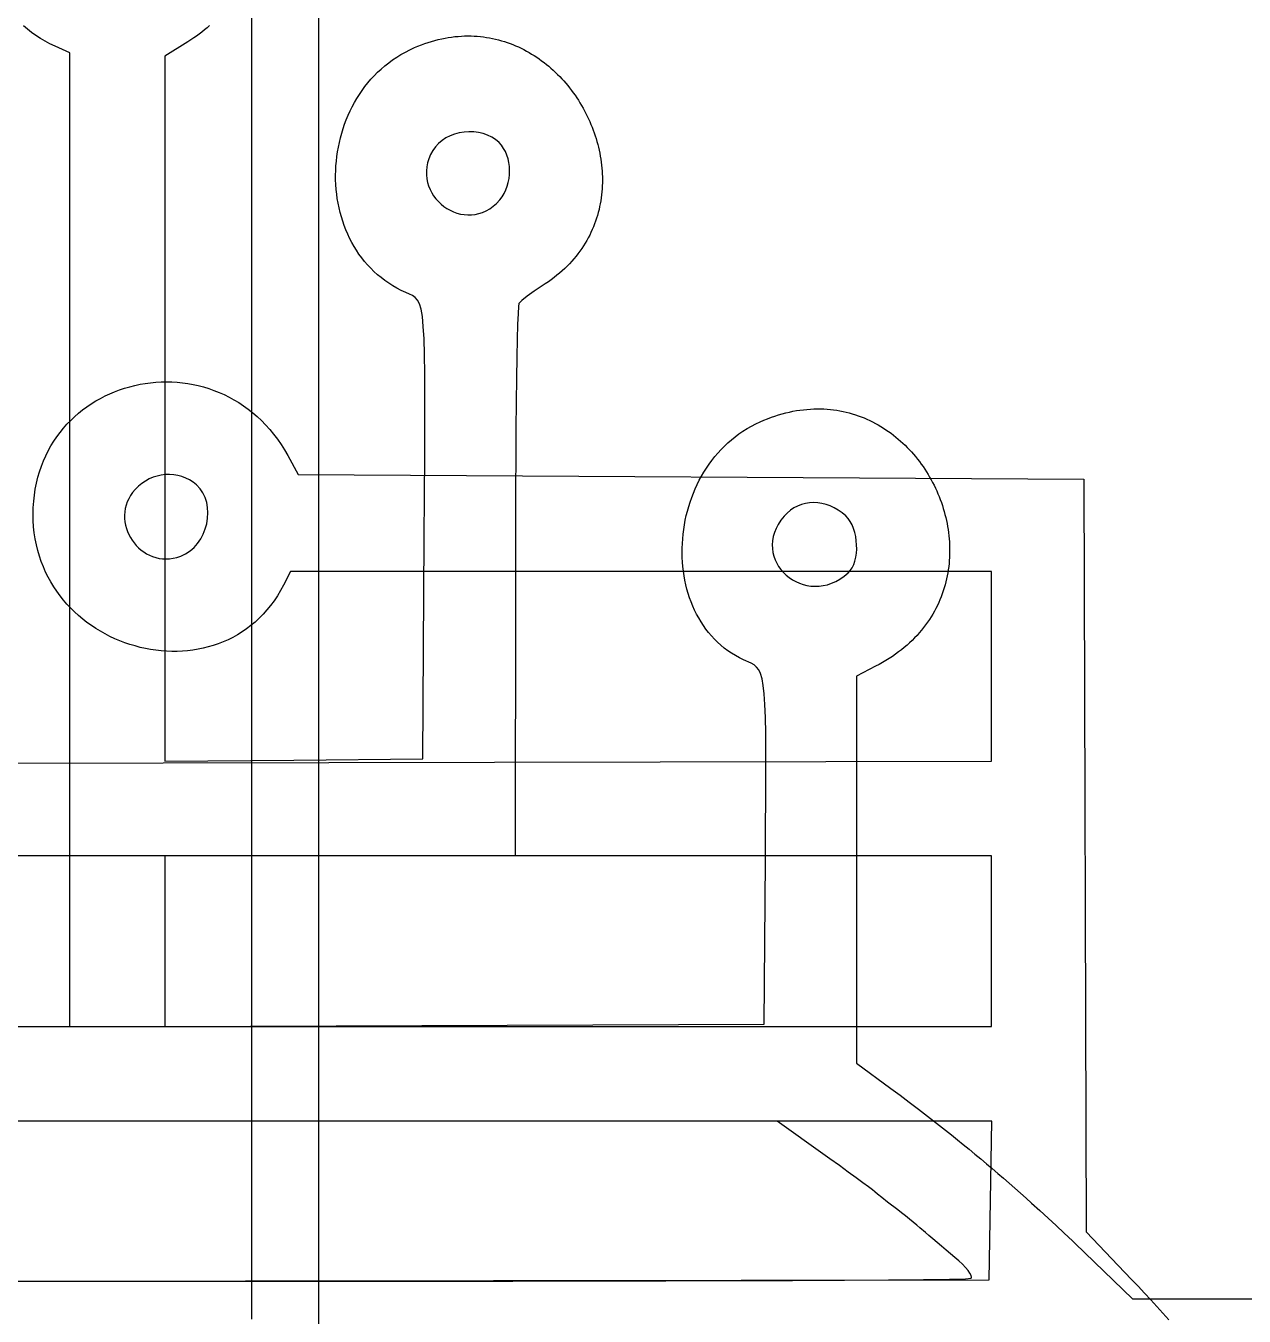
# Model space of a CAD drawing. Header units: inches. Extents: x -4 to 338, y -3 to 155.
# Drawn here: x 13.456 to 18.128, y 14.744 to 19.691 of the extents above; entities that cross this region are included whole.
import ezdxf

# ---------------------------------------------------------------- set-up
doc = ezdxf.new("R2010")
doc.units = ezdxf.units.IN
for name, color, linetype in [('Bottom Layer', 5, 'Continuous'), ('Bottom Overlay', 54, 'Continuous'), ('Top Overlay', 2, 'Continuous')]:
    doc.layers.add(name, color=color, linetype=linetype)

# ---------------------------------------------------------------- blocks, each defined once
blk = doc.blocks.new('IMPORTED_IMAGE_B_1')
at = {"layer": 'Bottom Overlay'}
for p, q in [((10.6725, -2.2768), (10.6919, -2.2712)), ((10.6919, -2.2712), (10.7116, -2.2663)), ((10.7116, -2.2663), (10.7315, -2.2621)), ((10.7315, -2.2621), (10.7515, -2.2586)), ((10.7515, -2.2586), (10.7717, -2.256)), ((10.7717, -2.256), (10.792, -2.2541)), ((10.792, -2.2541), (10.8124, -2.2529)), ((10.8124, -2.2529), (10.8328, -2.2526)), ((10.8328, -2.2526), (10.8532, -2.253)), ((10.8532, -2.253), (10.8737, -2.2542)), ((10.8737, -2.2542), (10.8942, -2.2562)), ((10.8942, -2.2562), (10.9146, -2.259)), ((10.9146, -2.259), (10.9349, -2.2626)), ((10.9349, -2.2626), (10.9551, -2.267)), ((10.9551, -2.267), (10.9753, -2.2722)), ((10.9753, -2.2722), (10.9952, -2.2783)), ((10.5618, -2.326), (10.5794, -2.316)), ((10.5794, -2.316), (10.5974, -2.3068)), ((10.5974, -2.3068), (10.6157, -2.2982)), ((10.6157, -2.2982), (10.6343, -2.2904)), ((10.6343, -2.2904), (10.6533, -2.2832)), ((10.6533, -2.2832), (10.6725, -2.2768)), ((10.9952, -2.2783), (11.015, -2.2852)), ((11.015, -2.2852), (11.0346, -2.2929)), ((11.0346, -2.2929), (11.0539, -2.3015)), ((11.0539, -2.3015), (11.073, -2.3109)), ((11.073, -2.3109), (11.0918, -2.3212)), ((11.0918, -2.3212), (11.1103, -2.3323)), ((10.4805, -2.3862), (10.4958, -2.3728)), ((10.4958, -2.3728), (10.5116, -2.3601)), ((10.5116, -2.3601), (10.5279, -2.348)), ((10.5279, -2.348), (10.5446, -2.3367)), ((10.5446, -2.3367), (10.5618, -2.326)), ((11.1103, -2.3323), (11.1284, -2.3443)), ((11.1284, -2.3443), (11.1462, -2.3572)), ((11.1462, -2.3572), (11.1636, -2.3709)), ((11.1636, -2.3709), (11.1806, -2.3855)), ((10.4379, -2.4303), (10.4515, -2.4149)), ((10.4515, -2.4149), (10.4657, -2.4002)), ((10.4657, -2.4002), (10.4805, -2.3862)), ((11.1806, -2.3855), (11.1971, -2.4011)), ((11.1971, -2.4011), (11.2132, -2.4175)), ((11.2132, -2.4175), (11.2288, -2.4348)), ((10.4008, -2.4803), (10.4125, -2.463)), ((10.4125, -2.463), (10.4249, -2.4463)), ((10.4249, -2.4463), (10.4379, -2.4303)), ((11.2288, -2.4348), (11.2438, -2.4531)), ((11.2438, -2.4531), (11.2583, -2.4722)), ((11.2583, -2.4722), (11.2722, -2.4923)), ((10.37, -2.5359), (10.3795, -2.5167)), ((10.3795, -2.5167), (10.3898, -2.4982)), ((10.3898, -2.4982), (10.4008, -2.4803)), ((11.2722, -2.4923), (11.2856, -2.5133)), ((11.2856, -2.5133), (11.2983, -2.5352)), ((10.3533, -2.576), (10.3613, -2.5557)), ((10.3613, -2.5557), (10.37, -2.5359)), ((11.2983, -2.5352), (11.3384, -2.6079)), ((10.3345, -2.6407), (10.3399, -2.6186)), ((10.3399, -2.6186), (10.3462, -2.597)), ((10.3462, -2.597), (10.3533, -2.576)), ((10.782, -2.6187), (10.7669, -2.6251)), ((10.7974, -2.6138), (10.782, -2.6187)), ((10.782, -2.6187), (10.782, -2.6187)), ((10.8132, -2.6104), (10.7974, -2.6138)), ((10.7974, -2.6138), (10.7974, -2.6138)), ((10.8291, -2.6084), (10.8132, -2.6104)), ((10.8132, -2.6104), (10.8132, -2.6104)), ((10.845, -2.608), (10.8291, -2.6084)), ((10.8291, -2.6084), (10.8291, -2.6084)), ((10.8609, -2.6091), (10.845, -2.608)), ((10.845, -2.608), (10.845, -2.608)), ((10.8766, -2.6117), (10.8609, -2.6091)), ((10.8609, -2.6091), (10.8609, -2.6091)), ((10.8919, -2.6159), (10.8766, -2.6117)), ((10.8766, -2.6117), (10.8766, -2.6117)), ((10.9069, -2.6216), (10.8919, -2.6159)), ((10.8919, -2.6159), (10.8919, -2.6159)), ((10.9213, -2.6288), (10.9069, -2.6216)), ((10.9069, -2.6216), (10.9069, -2.6216)), ((11.3384, -2.6079), (14.3506, -2.6261)), ((10.3265, -2.6868), (10.33, -2.6635)), ((10.33, -2.6635), (10.3345, -2.6407)), ((10.713, -2.6652), (10.7033, -2.6767)), ((10.7253, -2.653), (10.713, -2.6652)), ((10.713, -2.6652), (10.713, -2.6652)), ((10.7384, -2.6422), (10.7253, -2.653)), ((10.7253, -2.653), (10.7253, -2.653)), ((10.7524, -2.6329), (10.7384, -2.6422)), ((10.7384, -2.6422), (10.7384, -2.6422)), ((10.7669, -2.6251), (10.7524, -2.6329)), ((10.7524, -2.6329), (10.7524, -2.6329)), ((10.7669, -2.6251), (10.7669, -2.6251)), ((10.9351, -2.6376), (10.9213, -2.6288)), ((10.9213, -2.6288), (10.9213, -2.6288)), ((10.9481, -2.648), (10.9351, -2.6376)), ((10.9351, -2.6376), (10.9351, -2.6376)), ((10.9618, -2.6623), (10.9481, -2.648)), ((10.9481, -2.648), (10.9481, -2.648)), ((10.9728, -2.6785), (10.9618, -2.6623)), ((10.9618, -2.6623), (10.9618, -2.6623)), ((14.3506, -2.6261), (14.3599, -5.5118)), ((10.3223, -2.7351), (10.3239, -2.7107)), ((10.3239, -2.7107), (10.3265, -2.6868)), ((10.6824, -2.7132), (10.678, -2.7258)), ((10.6881, -2.7008), (10.6824, -2.7132)), ((10.6824, -2.7132), (10.6824, -2.7132)), ((10.695, -2.6886), (10.6881, -2.7008)), ((10.6881, -2.7008), (10.6881, -2.7008)), ((10.7033, -2.6767), (10.695, -2.6886)), ((10.695, -2.6886), (10.695, -2.6886)), ((10.7033, -2.6767), (10.7033, -2.6767)), ((10.9813, -2.6962), (10.9728, -2.6785)), ((10.9728, -2.6785), (10.9728, -2.6785)), ((10.9872, -2.7151), (10.9813, -2.6962)), ((10.9813, -2.6962), (10.9813, -2.6962)), ((10.9907, -2.7349), (10.9872, -2.7151)), ((10.9872, -2.7151), (10.9872, -2.7151)), ((10.3217, -2.7601), (10.3223, -2.7351)), ((10.3222, -2.7845), (10.3217, -2.7601)), ((10.6729, -2.7514), (10.672, -2.7643)), ((10.672, -2.7643), (10.672, -2.7643)), ((10.672, -2.7643), (10.6723, -2.777)), ((10.6749, -2.7386), (10.6729, -2.7514)), ((10.6729, -2.7514), (10.6729, -2.7514)), ((10.678, -2.7258), (10.6749, -2.7386)), ((10.6749, -2.7386), (10.6749, -2.7386)), ((10.678, -2.7258), (10.678, -2.7258)), ((10.9906, -2.7758), (10.9918, -2.7552)), ((10.9918, -2.7552), (10.9907, -2.7349)), ((10.9907, -2.7349), (10.9907, -2.7349)), ((10.9918, -2.7552), (10.9918, -2.7552)), ((10.3237, -2.8085), (10.3222, -2.7845)), ((10.3262, -2.8319), (10.3237, -2.8085)), ((10.6723, -2.777), (10.6723, -2.777)), ((10.6723, -2.777), (10.6736, -2.7897)), ((10.6736, -2.7897), (10.6736, -2.7897)), ((10.6736, -2.7897), (10.6759, -2.8022)), ((10.6759, -2.8022), (10.6759, -2.8022)), ((10.6759, -2.8022), (10.6792, -2.8145)), ((10.6792, -2.8145), (10.6792, -2.8145)), ((10.6792, -2.8145), (10.6834, -2.8265)), ((10.9739, -2.8361), (10.9816, -2.8166)), ((10.9816, -2.8166), (10.9872, -2.7964)), ((10.9816, -2.8166), (10.9816, -2.8166)), ((10.9872, -2.7964), (10.9906, -2.7758)), ((10.9872, -2.7964), (10.9872, -2.7964)), ((10.9906, -2.7758), (10.9906, -2.7758)), ((10.3296, -2.8549), (10.3262, -2.8319)), ((10.3341, -2.8774), (10.3296, -2.8549)), ((10.6834, -2.8265), (10.6834, -2.8265)), ((10.6834, -2.8265), (10.6885, -2.8381)), ((10.6885, -2.8381), (10.6885, -2.8381)), ((10.6885, -2.8381), (10.6945, -2.8494)), ((10.6945, -2.8494), (10.6945, -2.8494)), ((10.6945, -2.8494), (10.7013, -2.8602)), ((10.7013, -2.8602), (10.7013, -2.8602)), ((10.7013, -2.8602), (10.7088, -2.8704)), ((10.9525, -2.8718), (10.9642, -2.8546)), ((10.9642, -2.8546), (10.9739, -2.8361)), ((10.9642, -2.8546), (10.9642, -2.8546)), ((10.9739, -2.8361), (10.9739, -2.8361)), ((10.3394, -2.8993), (10.3341, -2.8774)), ((10.3457, -2.9207), (10.3394, -2.8993)), ((10.7088, -2.8704), (10.7088, -2.8704)), ((10.7088, -2.8704), (10.7171, -2.8801)), ((10.7171, -2.8801), (10.7171, -2.8801)), ((10.7171, -2.8801), (10.7261, -2.8891)), ((10.7261, -2.8891), (10.7261, -2.8891)), ((10.7261, -2.8891), (10.7358, -2.8974)), ((10.7358, -2.8974), (10.7358, -2.8974)), ((10.7358, -2.8974), (10.746, -2.905)), ((10.746, -2.905), (10.746, -2.905)), ((10.746, -2.905), (10.7568, -2.9118)), ((10.7568, -2.9118), (10.7568, -2.9118)), ((10.7568, -2.9118), (10.7682, -2.9176)), ((10.7682, -2.9176), (10.7682, -2.9176)), ((10.7682, -2.9176), (10.78, -2.9226)), ((10.8876, -2.9212), (10.9064, -2.9124)), ((10.9064, -2.9124), (10.9235, -2.901)), ((10.9064, -2.9124), (10.9064, -2.9124)), ((10.9235, -2.901), (10.9389, -2.8874)), ((10.9235, -2.901), (10.9235, -2.901)), ((10.9389, -2.8874), (10.9525, -2.8718)), ((10.9389, -2.8874), (10.9389, -2.8874)), ((10.9525, -2.8718), (10.9525, -2.8718)), ((10.3528, -2.9417), (10.3457, -2.9207)), ((10.3608, -2.962), (10.3528, -2.9417)), ((10.3695, -2.9819), (10.3608, -2.962)), ((10.78, -2.9226), (10.78, -2.9226)), ((10.78, -2.9226), (10.7923, -2.9265)), ((10.7923, -2.9265), (10.7923, -2.9265)), ((10.7923, -2.9265), (10.805, -2.9294)), ((10.805, -2.9294), (10.805, -2.9294)), ((10.805, -2.9294), (10.8181, -2.9311)), ((10.8181, -2.9311), (10.8181, -2.9311)), ((10.8181, -2.9311), (10.8315, -2.9317)), ((10.8315, -2.9317), (10.8452, -2.9311)), ((10.8315, -2.9317), (10.8315, -2.9317)), ((10.8452, -2.9311), (10.8591, -2.9291)), ((10.8452, -2.9311), (10.8452, -2.9311)), ((10.8591, -2.9291), (10.8732, -2.9259)), ((10.8591, -2.9291), (10.8591, -2.9291)), ((10.8732, -2.9259), (10.8876, -2.9212)), ((10.8732, -2.9259), (10.8732, -2.9259)), ((10.8876, -2.9212), (10.8876, -2.9212)), ((10.3791, -3.0011), (10.3695, -2.9819)), ((10.3894, -3.0199), (10.3791, -3.0011)), ((11.3088, -2.9803), (11.2823, -3.0316)), ((13.9963, -2.9803), (11.3088, -2.9803)), ((13.9963, -3.7067), (13.9963, -2.9803)), ((10.4005, -3.038), (10.3894, -3.0199)), ((10.4122, -3.0556), (10.4005, -3.038)), ((10.4247, -3.0726), (10.4122, -3.0556)), ((11.2708, -3.0526), (11.2586, -3.0727)), ((11.2823, -3.0316), (11.2708, -3.0526)), ((10.4377, -3.0891), (10.4247, -3.0726)), ((10.4514, -3.1049), (10.4377, -3.0891)), ((10.4657, -3.1201), (10.4514, -3.1049)), ((11.2323, -3.11), (11.2183, -3.1273)), ((11.2458, -3.0919), (11.2323, -3.11)), ((11.2586, -3.0727), (11.2458, -3.0919)), ((10.4806, -3.1347), (10.4657, -3.1201)), ((10.496, -3.1487), (10.4806, -3.1347)), ((10.5119, -3.1621), (10.496, -3.1487)), ((10.5282, -3.1748), (10.5119, -3.1621)), ((11.1884, -3.1589), (11.1727, -3.1734)), ((11.2036, -3.1436), (11.1884, -3.1589)), ((11.2183, -3.1273), (11.2036, -3.1436)), ((10.5451, -3.1869), (10.5282, -3.1748)), ((10.5623, -3.1983), (10.5451, -3.1869)), ((10.58, -3.2091), (10.5623, -3.1983)), ((10.598, -3.2192), (10.58, -3.2091)), ((11.1228, -3.2113), (11.1053, -3.2222)), ((11.1399, -3.1996), (11.1228, -3.2113)), ((11.1565, -3.1869), (11.1399, -3.1996)), ((11.1727, -3.1734), (11.1565, -3.1869)), ((10.6164, -3.2286), (10.598, -3.2192)), ((10.635, -3.2374), (10.6164, -3.2286)), ((10.654, -3.2454), (10.635, -3.2374)), ((10.6732, -3.2528), (10.654, -3.2454)), ((10.6927, -3.2595), (10.6732, -3.2528)), ((10.7123, -3.2654), (10.6927, -3.2595)), ((11.0126, -3.2635), (10.9933, -3.2692)), ((11.0317, -3.257), (11.0126, -3.2635)), ((11.0506, -3.2496), (11.0317, -3.257)), ((11.0692, -3.2413), (11.0506, -3.2496)), ((11.0874, -3.2322), (11.0692, -3.2413)), ((11.1053, -3.2222), (11.0874, -3.2322)), ((10.7322, -3.2706), (10.7123, -3.2654)), ((10.7521, -3.2751), (10.7322, -3.2706)), ((10.7722, -3.2789), (10.7521, -3.2751)), ((10.7924, -3.2819), (10.7722, -3.2789)), ((10.8127, -3.2841), (10.7924, -3.2819)), ((10.833, -3.2856), (10.8127, -3.2841)), ((10.8533, -3.2863), (10.833, -3.2856)), ((10.8735, -3.2863), (10.8533, -3.2863)), ((10.8938, -3.2854), (10.8735, -3.2863)), ((10.9139, -3.2838), (10.8938, -3.2854)), ((10.934, -3.2814), (10.9139, -3.2838)), ((10.9539, -3.2781), (10.934, -3.2814)), ((10.9737, -3.2741), (10.9539, -3.2781)), ((10.9933, -3.2692), (10.9737, -3.2741)), ((9.7729, -3.716), (13.9963, -3.7067)), ((13.9963, -4.0702), (9.7625, -4.0702)), ((13.9963, -4.7241), (13.9963, -4.0702)), ((9.5277, -4.7241), (13.9963, -4.7241)), ((13.9972, -5.0874), (6.8163, -5.0874)), ((13.9872, -5.696), (13.9972, -5.0874)), ((13.9972, -5.0874), (13.9972, -5.0874)), ((14.3599, -5.5118), (14.4826, -5.6402)), ((14.4826, -5.6402), (14.5084, -5.6673)), ((14.5084, -5.6673), (14.5337, -5.6941)), ((10.0373, -5.7005), (13.9872, -5.696)), ((13.9872, -5.696), (13.9872, -5.696)), ((14.5337, -5.6941), (14.5586, -5.7205)), ((14.5586, -5.7205), (14.583, -5.7466)), ((14.583, -5.7466), (14.6069, -5.7725)), ((14.6069, -5.7725), (14.6304, -5.7981)), ((14.6304, -5.7981), (14.6535, -5.8234)), ((14.6535, -5.8234), (14.6762, -5.8485))]:
    blk.add_line(p, q, dxfattribs=at)
blk = doc.blocks.new('IMPORTED_IMAGE_B_2')
at = {"layer": 'Top Overlay'}
for p, q in [((10.3001, -0.901), (10.2851, -0.8881)), ((10.9978, -0.8869), (10.9885, -0.8952)), ((10.3159, -0.9133), (10.3001, -0.901)), ((10.3323, -0.9251), (10.3159, -0.9133)), ((10.3496, -0.9362), (10.3323, -0.9251)), ((10.3675, -0.9467), (10.3496, -0.9362)), ((10.9375, -0.9342), (10.9264, -0.9415)), ((10.9483, -0.9267), (10.9375, -0.9342)), ((10.9587, -0.9191), (10.9483, -0.9267)), ((10.9689, -0.9113), (10.9587, -0.9191)), ((10.9788, -0.9033), (10.9689, -0.9113)), ((10.9885, -0.8952), (10.9788, -0.9033)), ((11.8754, -0.9402), (11.8883, -0.9372)), ((11.8883, -0.9372), (11.901, -0.9347)), ((11.901, -0.9347), (11.9137, -0.9324)), ((11.9137, -0.9324), (11.9264, -0.9306)), ((11.9264, -0.9306), (11.9389, -0.929)), ((11.9389, -0.929), (11.9514, -0.9279)), ((11.9514, -0.9279), (11.9639, -0.927)), ((11.9639, -0.927), (11.9762, -0.9265)), ((11.9762, -0.9265), (11.9885, -0.9263)), ((11.9885, -0.9263), (12.0007, -0.9264)), ((12.0007, -0.9264), (12.0128, -0.9269)), ((12.0128, -0.9269), (12.0248, -0.9276)), ((12.0248, -0.9276), (12.0367, -0.9287)), ((12.0367, -0.9287), (12.0485, -0.9301)), ((12.0485, -0.9301), (12.0603, -0.9318)), ((12.0603, -0.9318), (12.0719, -0.9337)), ((12.0719, -0.9337), (12.0834, -0.936)), ((12.0834, -0.936), (12.0949, -0.9386)), ((12.0949, -0.9386), (12.1062, -0.9414)), ((10.3862, -0.9565), (10.3675, -0.9467)), ((10.4057, -0.9656), (10.3862, -0.9565)), ((10.4629, -0.991), (10.4057, -0.9656)), ((10.9151, -0.9487), (10.8262, -1.0034)), ((10.9264, -0.9415), (10.9151, -0.9487)), ((11.7321, -0.9977), (11.7489, -0.9882)), ((11.7489, -0.9882), (11.7662, -0.9794)), ((11.7662, -0.9794), (11.7841, -0.9712)), ((11.7841, -0.9712), (11.7973, -0.9656)), ((11.7973, -0.9656), (11.8104, -0.9604)), ((11.8104, -0.9604), (11.8235, -0.9556)), ((11.8235, -0.9556), (11.8366, -0.9512)), ((11.8366, -0.9512), (11.8496, -0.9471)), ((11.8496, -0.9471), (11.8625, -0.9435)), ((11.8625, -0.9435), (11.8754, -0.9402)), ((12.1062, -0.9414), (12.1174, -0.9445)), ((12.1174, -0.9445), (12.1286, -0.9479)), ((12.1286, -0.9479), (12.1396, -0.9515)), ((12.1396, -0.9515), (12.1505, -0.9555)), ((12.1505, -0.9555), (12.1612, -0.9596)), ((12.1612, -0.9596), (12.1719, -0.9641)), ((12.1719, -0.9641), (12.1824, -0.9687)), ((12.1824, -0.9687), (12.1928, -0.9737)), ((12.1928, -0.9737), (12.2031, -0.9788)), ((12.2031, -0.9788), (12.2133, -0.9842)), ((12.2133, -0.9842), (12.2233, -0.9899)), ((10.4629, -4.7241), (10.4629, -0.991)), ((10.8262, -1.0034), (10.8262, -3.7075)), ((11.6704, -1.0411), (11.685, -1.0294)), ((11.685, -1.0294), (11.7002, -1.0183)), ((11.7002, -1.0183), (11.7159, -1.0077)), ((11.7159, -1.0077), (11.7321, -0.9977)), ((12.2233, -0.9899), (12.2332, -0.9957)), ((12.2332, -0.9957), (12.243, -1.0018)), ((12.243, -1.0018), (12.2526, -1.0081)), ((12.2526, -1.0081), (12.2621, -1.0146)), ((12.2621, -1.0146), (12.2714, -1.0214)), ((12.2714, -1.0214), (12.2806, -1.0283)), ((12.2806, -1.0283), (12.2897, -1.0354)), ((12.2897, -1.0354), (12.2986, -1.0427)), ((11.6172, -1.0925), (11.6297, -1.0789)), ((11.6297, -1.0789), (11.6427, -1.0658)), ((11.6427, -1.0658), (11.6563, -1.0532)), ((11.6563, -1.0532), (11.6704, -1.0411)), ((12.2986, -1.0427), (12.3073, -1.0503)), ((12.3073, -1.0503), (12.3159, -1.058)), ((12.3159, -1.058), (12.3243, -1.0659)), ((12.3243, -1.0659), (12.3326, -1.0739)), ((12.3326, -1.0739), (12.3407, -1.0822)), ((12.3407, -1.0822), (12.3487, -1.0906)), ((11.5728, -1.1505), (11.5831, -1.1355)), ((11.5831, -1.1355), (11.5939, -1.1207)), ((11.5939, -1.1207), (11.6053, -1.1064)), ((11.6053, -1.1064), (11.6172, -1.0925)), ((12.3487, -1.0906), (12.3565, -1.0991)), ((12.3565, -1.0991), (12.3641, -1.1079)), ((12.3641, -1.1079), (12.3715, -1.1167)), ((12.3715, -1.1167), (12.3788, -1.1258)), ((12.3788, -1.1258), (12.3858, -1.135)), ((12.3858, -1.135), (12.3928, -1.1443)), ((11.5452, -1.1977), (11.5539, -1.1817)), ((11.5539, -1.1817), (11.5631, -1.166)), ((11.5631, -1.166), (11.5728, -1.1505)), ((12.3928, -1.1443), (12.3995, -1.1537)), ((12.3995, -1.1537), (12.406, -1.1633)), ((12.406, -1.1633), (12.4124, -1.173)), ((12.4124, -1.173), (12.4185, -1.1829)), ((12.4185, -1.1829), (12.4245, -1.1928)), ((11.5225, -1.2474), (11.5296, -1.2306)), ((11.5296, -1.2306), (11.5371, -1.2141)), ((11.5371, -1.2141), (11.5452, -1.1977)), ((12.4245, -1.1928), (12.4303, -1.2029)), ((12.4303, -1.2029), (12.4359, -1.2131)), ((12.4359, -1.2131), (12.4413, -1.2234)), ((12.4413, -1.2234), (12.4464, -1.2338)), ((12.4464, -1.2338), (12.4514, -1.2443)), ((11.5048, -1.2991), (11.5102, -1.2817)), ((11.5102, -1.2817), (11.5161, -1.2645)), ((11.5161, -1.2645), (11.5225, -1.2474)), ((12.4514, -1.2443), (12.4562, -1.2548)), ((12.4562, -1.2548), (12.4608, -1.2655)), ((12.4608, -1.2655), (12.4651, -1.2762)), ((12.4651, -1.2762), (12.4692, -1.2871)), ((11.4921, -1.3522), (11.4958, -1.3344)), ((11.4958, -1.3344), (11.5, -1.3167)), ((11.5, -1.3167), (11.5048, -1.2991)), ((11.8896, -1.3272), (11.8761, -1.3384)), ((11.9046, -1.3176), (11.8896, -1.3272)), ((11.8896, -1.3272), (11.8896, -1.3272)), ((11.9208, -1.3095), (11.9046, -1.3176)), ((11.9046, -1.3176), (11.9046, -1.3176)), ((11.9379, -1.3031), (11.9208, -1.3095)), ((11.9208, -1.3095), (11.9208, -1.3095)), ((11.9558, -1.2983), (11.9379, -1.3031)), ((11.9379, -1.3031), (11.9379, -1.3031)), ((11.9741, -1.2953), (11.9558, -1.2983)), ((11.9558, -1.2983), (11.9558, -1.2983)), ((11.9926, -1.2939), (11.9741, -1.2953)), ((11.9741, -1.2953), (11.9741, -1.2953)), ((12.0111, -1.2943), (11.9926, -1.2939)), ((11.9926, -1.2939), (11.9926, -1.2939)), ((12.0294, -1.2965), (12.0111, -1.2943)), ((12.0111, -1.2943), (12.0111, -1.2943)), ((12.0471, -1.3005), (12.0294, -1.2965)), ((12.0294, -1.2965), (12.0294, -1.2965)), ((12.0641, -1.3063), (12.0471, -1.3005)), ((12.0471, -1.3005), (12.0471, -1.3005)), ((12.0801, -1.314), (12.0641, -1.3063)), ((12.0641, -1.3063), (12.0641, -1.3063)), ((12.0949, -1.3235), (12.0801, -1.314)), ((12.0801, -1.314), (12.0801, -1.314)), ((12.1082, -1.335), (12.0949, -1.3235)), ((12.0949, -1.3235), (12.0949, -1.3235)), ((12.1175, -1.3456), (12.1082, -1.335)), ((12.1082, -1.335), (12.1082, -1.335)), ((12.4692, -1.2871), (12.4732, -1.298)), ((12.4732, -1.298), (12.4769, -1.3089)), ((12.4769, -1.3089), (12.4804, -1.3199)), ((12.4804, -1.3199), (12.4836, -1.331)), ((12.4836, -1.331), (12.4867, -1.3422)), ((11.4863, -1.3881), (11.4889, -1.3701)), ((11.4889, -1.3701), (11.4921, -1.3522)), ((11.8459, -1.3814), (11.8393, -1.3973)), ((11.8543, -1.3655), (11.8459, -1.3814)), ((11.8459, -1.3814), (11.8459, -1.3814)), ((11.8643, -1.3512), (11.8543, -1.3655)), ((11.8543, -1.3655), (11.8543, -1.3655)), ((11.8761, -1.3384), (11.8643, -1.3512)), ((11.8643, -1.3512), (11.8643, -1.3512)), ((11.8761, -1.3384), (11.8761, -1.3384)), ((12.1257, -1.3573), (12.1175, -1.3456)), ((12.1175, -1.3456), (12.1175, -1.3456)), ((12.1326, -1.3699), (12.1257, -1.3573)), ((12.1257, -1.3573), (12.1257, -1.3573)), ((12.1383, -1.3834), (12.1326, -1.3699)), ((12.1326, -1.3699), (12.1326, -1.3699)), ((12.1427, -1.3975), (12.1383, -1.3834)), ((12.1383, -1.3834), (12.1383, -1.3834)), ((12.4867, -1.3422), (12.4895, -1.3534)), ((12.4895, -1.3534), (12.4921, -1.3646)), ((12.4921, -1.3646), (12.4944, -1.3759)), ((12.4944, -1.3759), (12.4965, -1.3872)), ((11.4819, -1.4423), (11.4828, -1.4242)), ((11.4828, -1.4242), (11.4843, -1.4061)), ((11.4843, -1.4061), (11.4863, -1.3881)), ((11.8313, -1.4286), (11.8297, -1.4439)), ((11.8344, -1.413), (11.8313, -1.4286)), ((11.8313, -1.4286), (11.8313, -1.4286)), ((11.8393, -1.3973), (11.8344, -1.413)), ((11.8344, -1.413), (11.8344, -1.413)), ((11.8393, -1.3973), (11.8393, -1.3973)), ((12.146, -1.4121), (12.1427, -1.3975)), ((12.1427, -1.3975), (12.1427, -1.3975)), ((12.148, -1.4272), (12.146, -1.4121)), ((12.146, -1.4121), (12.146, -1.4121)), ((12.1488, -1.4424), (12.148, -1.4272)), ((12.148, -1.4272), (12.148, -1.4272)), ((12.4965, -1.3872), (12.4984, -1.3985)), ((12.4984, -1.3985), (12.5, -1.4099)), ((12.5, -1.4099), (12.5014, -1.4213)), ((12.5014, -1.4213), (12.5025, -1.4327)), ((12.5025, -1.4327), (12.5034, -1.4442)), ((11.4815, -1.4604), (11.4819, -1.4423)), ((11.4817, -1.4785), (11.4815, -1.4604)), ((11.4825, -1.4965), (11.4817, -1.4785)), ((11.8297, -1.4439), (11.8297, -1.4439)), ((11.8297, -1.4439), (11.8297, -1.4589)), ((11.8297, -1.4589), (11.8297, -1.4589)), ((11.8297, -1.4589), (11.8312, -1.4736)), ((11.8312, -1.4736), (11.8312, -1.4736)), ((11.8312, -1.4736), (11.834, -1.4878)), ((12.1438, -1.4881), (12.1467, -1.473)), ((12.1467, -1.473), (12.1484, -1.4578)), ((12.1467, -1.473), (12.1467, -1.473)), ((12.1484, -1.4578), (12.1488, -1.4424)), ((12.1484, -1.4578), (12.1484, -1.4578)), ((12.1488, -1.4424), (12.1488, -1.4424)), ((12.5034, -1.4442), (12.5041, -1.4556)), ((12.5041, -1.4556), (12.5045, -1.4671)), ((12.5045, -1.4671), (12.5046, -1.4785)), ((12.5046, -1.4785), (12.5045, -1.4899)), ((11.4838, -1.5145), (11.4825, -1.4965)), ((11.4857, -1.5324), (11.4838, -1.5145)), ((11.4881, -1.5502), (11.4857, -1.5324)), ((11.834, -1.4878), (11.834, -1.4878)), ((11.834, -1.4878), (11.8381, -1.5016)), ((11.8381, -1.5016), (11.8381, -1.5016)), ((11.8381, -1.5016), (11.8435, -1.5149)), ((11.8435, -1.5149), (11.8435, -1.5149)), ((11.8435, -1.5149), (11.8499, -1.5275)), ((11.8499, -1.5275), (11.8499, -1.5275)), ((11.8499, -1.5275), (11.8575, -1.5395)), ((12.1199, -1.5433), (12.1277, -1.5306)), ((12.1277, -1.5306), (12.1343, -1.517)), ((12.1277, -1.5306), (12.1277, -1.5306)), ((12.1343, -1.517), (12.1397, -1.5028)), ((12.1343, -1.517), (12.1343, -1.517)), ((12.1397, -1.5028), (12.1438, -1.4881)), ((12.1397, -1.5028), (12.1397, -1.5028)), ((12.1438, -1.4881), (12.1438, -1.4881)), ((12.5026, -1.5242), (12.5014, -1.5356)), ((12.5035, -1.5128), (12.5026, -1.5242)), ((12.5041, -1.5014), (12.5035, -1.5128)), ((12.5045, -1.4899), (12.5041, -1.5014)), ((11.4911, -1.5679), (11.4881, -1.5502)), ((11.4946, -1.5854), (11.4911, -1.5679)), ((11.8575, -1.5395), (11.8575, -1.5395)), ((11.8575, -1.5395), (11.866, -1.5509)), ((11.866, -1.5509), (11.866, -1.5509)), ((11.866, -1.5509), (11.8755, -1.5614)), ((11.8755, -1.5614), (11.8755, -1.5614)), ((11.8755, -1.5614), (11.8857, -1.5712)), ((11.8857, -1.5712), (11.8857, -1.5712)), ((11.8857, -1.5712), (11.8968, -1.58)), ((11.8968, -1.58), (11.8968, -1.58)), ((11.8968, -1.58), (11.9084, -1.588)), ((12.0724, -1.589), (12.0856, -1.5795)), ((12.0856, -1.5795), (12.0985, -1.5682)), ((12.0856, -1.5795), (12.0856, -1.5795)), ((12.0985, -1.5682), (12.1108, -1.5551)), ((12.0985, -1.5682), (12.0985, -1.5682)), ((12.1108, -1.5551), (12.1199, -1.5433)), ((12.1108, -1.5551), (12.1108, -1.5551)), ((12.1199, -1.5433), (12.1199, -1.5433)), ((12.494, -1.5808), (12.4915, -1.592)), ((12.4963, -1.5695), (12.494, -1.5808)), ((12.4983, -1.5583), (12.4963, -1.5695)), ((12.5, -1.5469), (12.4983, -1.5583)), ((12.5014, -1.5356), (12.5, -1.5469)), ((11.4988, -1.6027), (11.4946, -1.5854)), ((11.5035, -1.6199), (11.4988, -1.6027)), ((11.5087, -1.6369), (11.5035, -1.6199)), ((11.9084, -1.588), (11.9084, -1.588)), ((11.9084, -1.588), (11.9207, -1.5949)), ((11.9207, -1.5949), (11.9207, -1.5949)), ((11.9207, -1.5949), (11.9335, -1.6008)), ((11.9335, -1.6008), (11.9335, -1.6008)), ((11.9335, -1.6008), (11.9467, -1.6055)), ((11.9467, -1.6055), (11.9467, -1.6055)), ((11.9467, -1.6055), (11.9603, -1.6092)), ((11.9603, -1.6092), (11.9603, -1.6092)), ((11.9603, -1.6092), (11.9742, -1.6115)), ((11.9742, -1.6115), (11.9742, -1.6115)), ((11.9742, -1.6115), (11.9882, -1.6126)), ((11.9882, -1.6126), (12.0024, -1.6124)), ((11.9882, -1.6126), (11.9882, -1.6126)), ((12.0024, -1.6124), (12.0166, -1.6107)), ((12.0024, -1.6124), (12.0024, -1.6124)), ((12.0166, -1.6107), (12.0308, -1.6076)), ((12.0166, -1.6107), (12.0166, -1.6107)), ((12.0308, -1.6076), (12.0449, -1.603)), ((12.0308, -1.6076), (12.0308, -1.6076)), ((12.0449, -1.603), (12.0588, -1.5968)), ((12.0449, -1.603), (12.0449, -1.603)), ((12.0588, -1.5968), (12.0724, -1.589)), ((12.0588, -1.5968), (12.0588, -1.5968)), ((12.0724, -1.589), (12.0724, -1.589)), ((12.4822, -1.6253), (12.4785, -1.6363)), ((12.4856, -1.6143), (12.4822, -1.6253)), ((12.4887, -1.6032), (12.4856, -1.6143)), ((12.4915, -1.592), (12.4887, -1.6032)), ((11.5145, -1.6536), (11.5087, -1.6369)), ((11.5209, -1.6701), (11.5145, -1.6536)), ((11.5278, -1.6863), (11.5209, -1.6701)), ((12.4608, -1.6795), (12.4557, -1.6901)), ((12.4657, -1.6688), (12.4608, -1.6795)), ((12.4702, -1.658), (12.4657, -1.6688)), ((12.4745, -1.6472), (12.4702, -1.658)), ((12.4785, -1.6363), (12.4745, -1.6472)), ((11.5354, -1.7023), (11.5278, -1.6863)), ((11.5434, -1.7179), (11.5354, -1.7023)), ((11.5521, -1.7332), (11.5434, -1.7179)), ((12.432, -1.7315), (12.4253, -1.7416)), ((12.4384, -1.7213), (12.432, -1.7315)), ((12.4444, -1.711), (12.4384, -1.7213)), ((12.4502, -1.7006), (12.4444, -1.711)), ((12.4557, -1.6901), (12.4502, -1.7006)), ((11.5613, -1.7482), (11.5521, -1.7332)), ((11.5711, -1.7628), (11.5613, -1.7482)), ((11.5815, -1.777), (11.5711, -1.7628)), ((11.5924, -1.7908), (11.5815, -1.777)), ((12.3953, -1.7808), (12.387, -1.7903)), ((12.4033, -1.7712), (12.3953, -1.7808)), ((12.4109, -1.7614), (12.4033, -1.7712)), ((12.4182, -1.7516), (12.4109, -1.7614)), ((12.4253, -1.7416), (12.4182, -1.7516)), ((11.6039, -1.8042), (11.5924, -1.7908)), ((11.616, -1.8172), (11.6039, -1.8042)), ((11.6287, -1.8297), (11.616, -1.8172)), ((11.6419, -1.8417), (11.6287, -1.8297)), ((12.3504, -1.8268), (12.3405, -1.8356)), ((12.3601, -1.8179), (12.3504, -1.8268)), ((12.3694, -1.8088), (12.3601, -1.8179)), ((12.3783, -1.7996), (12.3694, -1.8088)), ((12.387, -1.7903), (12.3783, -1.7996)), ((11.6557, -1.8531), (11.6419, -1.8417)), ((11.6701, -1.8641), (11.6557, -1.8531)), ((11.685, -1.8745), (11.6701, -1.8641)), ((11.7006, -1.8844), (11.685, -1.8745)), ((12.2855, -1.8769), (12.2735, -1.8847)), ((12.2972, -1.869), (12.2855, -1.8769)), ((12.3085, -1.8609), (12.2972, -1.869)), ((12.3195, -1.8526), (12.3085, -1.8609)), ((12.3302, -1.8442), (12.3195, -1.8526)), ((12.3405, -1.8356), (12.3302, -1.8442)), ((11.7167, -1.8936), (11.7006, -1.8844)), ((11.7334, -1.9023), (11.7167, -1.8936)), ((11.7506, -1.9103), (11.7334, -1.9023)), ((11.7645, -1.9162), (11.7506, -1.9103)), ((11.7766, -1.922), (11.7645, -1.9162)), ((11.787, -1.9292), (11.7766, -1.922)), ((11.7959, -1.9392), (11.787, -1.9292)), ((12.2161, -1.9241), (12.1955, -1.9406)), ((12.243, -1.9047), (12.2161, -1.9241)), ((12.2735, -1.8847), (12.243, -1.9047)), ((11.8032, -1.9538), (11.7959, -1.9392)), ((11.8093, -1.9744), (11.8032, -1.9538)), ((11.8141, -2.0026), (11.8093, -1.9744)), ((12.1827, -1.9631), (12.181, -1.9903)), ((12.1844, -1.9521), (12.1827, -1.9631)), ((12.1955, -1.9406), (12.1844, -1.9521)), ((11.8178, -2.04), (11.8141, -2.0026)), ((12.181, -1.9903), (12.1795, -2.0325)), ((11.8205, -2.088), (11.8178, -2.04)), ((12.1795, -2.0325), (12.178, -2.0887)), ((11.8223, -2.1482), (11.8205, -2.088)), ((12.178, -2.0887), (12.1766, -2.1579)), ((11.8233, -2.2222), (11.8223, -2.1482)), ((12.1766, -2.1579), (12.1753, -2.2389)), ((11.8238, -2.3116), (11.8233, -2.2222)), ((12.1753, -2.2389), (12.1742, -2.3307)), ((11.8236, -2.4178), (11.8238, -2.3116)), ((12.1742, -2.3307), (12.1732, -2.4322)), ((13.1941, -2.3753), (13.2079, -2.3717)), ((13.2079, -2.3717), (13.2216, -2.3684)), ((13.2216, -2.3684), (13.2352, -2.3656)), ((13.2352, -2.3656), (13.2487, -2.3631)), ((13.2487, -2.3631), (13.2622, -2.3611)), ((13.2622, -2.3611), (13.2755, -2.3594)), ((13.2755, -2.3594), (13.2888, -2.358)), ((13.2888, -2.358), (13.3019, -2.357)), ((13.3019, -2.357), (13.315, -2.3564)), ((13.315, -2.3564), (13.3279, -2.3562)), ((13.3279, -2.3562), (13.3408, -2.3563)), ((13.3408, -2.3563), (13.3535, -2.3567)), ((13.3535, -2.3567), (13.3661, -2.3575)), ((13.3661, -2.3575), (13.3786, -2.3586)), ((13.3786, -2.3586), (13.391, -2.36)), ((13.391, -2.36), (13.4033, -2.3618)), ((13.4033, -2.3618), (13.4155, -2.3638)), ((13.4155, -2.3638), (13.4275, -2.3662)), ((13.4275, -2.3662), (13.4394, -2.3689)), ((13.4394, -2.3689), (13.4512, -2.3719)), ((13.4512, -2.3719), (13.4628, -2.3752)), ((11.8231, -2.5424), (11.8236, -2.4178)), ((13.0593, -2.4317), (13.0756, -2.4224)), ((13.0756, -2.4224), (13.0925, -2.4137)), ((13.0925, -2.4137), (13.1098, -2.4056)), ((13.1098, -2.4056), (13.124, -2.3995)), ((13.124, -2.3995), (13.1382, -2.3938)), ((13.1382, -2.3938), (13.1523, -2.3886)), ((13.1523, -2.3886), (13.1663, -2.3837)), ((13.1663, -2.3837), (13.1802, -2.3793)), ((13.1802, -2.3793), (13.1941, -2.3753)), ((13.4628, -2.3752), (13.4744, -2.3788)), ((13.4744, -2.3788), (13.4858, -2.3827)), ((13.4858, -2.3827), (13.497, -2.3868)), ((13.497, -2.3868), (13.5081, -2.3912)), ((13.5081, -2.3912), (13.5191, -2.396)), ((13.5191, -2.396), (13.53, -2.4009)), ((13.53, -2.4009), (13.5406, -2.4062)), ((13.5406, -2.4062), (13.5512, -2.4117)), ((13.5512, -2.4117), (13.5616, -2.4174)), ((13.5616, -2.4174), (13.5718, -2.4234)), ((13.5718, -2.4234), (13.5819, -2.4296)), ((12.1732, -2.4322), (12.1723, -2.5424)), ((12.9992, -2.4746), (13.0135, -2.4631)), ((13.0135, -2.4631), (13.0282, -2.4521)), ((13.0282, -2.4521), (13.0435, -2.4416)), ((13.0435, -2.4416), (13.0593, -2.4317)), ((13.5819, -2.4296), (13.5918, -2.4361)), ((13.5918, -2.4361), (13.6016, -2.4428)), ((13.6016, -2.4428), (13.6112, -2.4497)), ((13.6112, -2.4497), (13.6206, -2.4569)), ((13.6206, -2.4569), (13.6299, -2.4642)), ((13.6299, -2.4642), (13.639, -2.4718)), ((13.639, -2.4718), (13.6479, -2.4796)), ((12.9472, -2.5256), (12.9594, -2.5121)), ((12.9594, -2.5121), (12.9722, -2.4992)), ((12.9722, -2.4992), (12.9854, -2.4867)), ((12.9854, -2.4867), (12.9992, -2.4746)), ((13.6479, -2.4796), (13.6566, -2.4876)), ((13.6566, -2.4876), (13.6652, -2.4958)), ((13.6652, -2.4958), (13.6736, -2.5041)), ((13.6736, -2.5041), (13.6818, -2.5127)), ((13.6818, -2.5127), (13.6898, -2.5214)), ((13.6898, -2.5214), (13.6977, -2.5304)), ((11.8223, -2.687), (11.8231, -2.5424)), ((12.1723, -2.5424), (12.1716, -2.6602)), ((12.9035, -2.5832), (12.9136, -2.5682)), ((12.9136, -2.5682), (12.9243, -2.5536)), ((12.9243, -2.5536), (12.9355, -2.5394)), ((12.9355, -2.5394), (12.9472, -2.5256)), ((13.6977, -2.5304), (13.7053, -2.5394)), ((13.7053, -2.5394), (13.7128, -2.5487)), ((13.7128, -2.5487), (13.7201, -2.5581)), ((13.7201, -2.5581), (13.7271, -2.5677)), ((13.7271, -2.5677), (13.734, -2.5774)), ((12.8761, -2.63), (12.8847, -2.6141)), ((12.8847, -2.6141), (12.8938, -2.5985)), ((12.8938, -2.5985), (12.9035, -2.5832)), ((13.734, -2.5774), (13.7407, -2.5873)), ((13.7407, -2.5873), (13.7471, -2.5973)), ((13.7471, -2.5973), (13.7534, -2.6074)), ((13.7534, -2.6074), (13.7594, -2.6177)), ((13.7594, -2.6177), (13.7653, -2.6281)), ((12.1716, -2.6602), (12.1711, -2.7844)), ((12.8534, -2.6793), (12.8605, -2.6627)), ((12.8605, -2.6627), (12.868, -2.6462)), ((12.868, -2.6462), (12.8761, -2.63)), ((13.7653, -2.6281), (13.7709, -2.6386)), ((13.7709, -2.6386), (13.7763, -2.6492)), ((13.7763, -2.6492), (13.7815, -2.6599)), ((13.7815, -2.6599), (13.7865, -2.6708)), ((13.7865, -2.6708), (13.7913, -2.6817)), ((11.8213, -2.8531), (11.8223, -2.687)), ((12.8355, -2.7306), (12.841, -2.7133)), ((12.841, -2.7133), (12.8469, -2.6962)), ((12.8469, -2.6962), (12.8534, -2.6793)), ((13.2829, -2.7192), (13.2677, -2.7233)), ((13.2984, -2.7167), (13.2829, -2.7192)), ((13.2829, -2.7192), (13.2829, -2.7192)), ((13.3143, -2.7158), (13.2984, -2.7167)), ((13.2984, -2.7167), (13.2984, -2.7167)), ((13.3303, -2.7166), (13.3143, -2.7158)), ((13.3143, -2.7158), (13.3143, -2.7158)), ((13.3463, -2.7189), (13.3303, -2.7166)), ((13.3303, -2.7166), (13.3303, -2.7166)), ((13.3623, -2.7229), (13.3463, -2.7189)), ((13.3463, -2.7189), (13.3463, -2.7189)), ((13.7913, -2.6817), (13.7958, -2.6928)), ((13.7958, -2.6928), (13.8001, -2.7039)), ((13.8001, -2.7039), (13.8042, -2.7151)), ((13.8042, -2.7151), (13.808, -2.7264)), ((12.8224, -2.7832), (12.8262, -2.7655)), ((12.8262, -2.7655), (12.8306, -2.748)), ((12.8306, -2.748), (12.8355, -2.7306)), ((13.2011, -2.7678), (13.1888, -2.7833)), ((13.2128, -2.7557), (13.2011, -2.7678)), ((13.2011, -2.7678), (13.2011, -2.7678)), ((13.2254, -2.7452), (13.2128, -2.7557)), ((13.2128, -2.7557), (13.2128, -2.7557)), ((13.2388, -2.7363), (13.2254, -2.7452)), ((13.2254, -2.7452), (13.2254, -2.7452)), ((13.253, -2.729), (13.2388, -2.7363)), ((13.2388, -2.7363), (13.2388, -2.7363)), ((13.2677, -2.7233), (13.253, -2.729)), ((13.253, -2.729), (13.253, -2.729)), ((13.2677, -2.7233), (13.2677, -2.7233)), ((13.3781, -2.7284), (13.3623, -2.7229)), ((13.3623, -2.7229), (13.3623, -2.7229)), ((13.3936, -2.7356), (13.3781, -2.7284)), ((13.3781, -2.7284), (13.3781, -2.7284)), ((13.4088, -2.7444), (13.3936, -2.7356)), ((13.3936, -2.7356), (13.3936, -2.7356)), ((13.4234, -2.7548), (13.4088, -2.7444)), ((13.4088, -2.7444), (13.4088, -2.7444)), ((13.4375, -2.7668), (13.4234, -2.7548)), ((13.4234, -2.7548), (13.4234, -2.7548)), ((13.4467, -2.7767), (13.4375, -2.7668)), ((13.4375, -2.7668), (13.4375, -2.7668)), ((13.808, -2.7264), (13.8116, -2.7378)), ((13.8116, -2.7378), (13.815, -2.7492)), ((13.815, -2.7492), (13.8181, -2.7607)), ((13.8181, -2.7607), (13.821, -2.7723)), ((12.1711, -2.7844), (12.1708, -2.9142)), ((12.814, -2.8366), (12.8162, -2.8187)), ((12.8162, -2.8187), (12.819, -2.8009)), ((12.819, -2.8009), (12.8224, -2.7832)), ((13.1703, -2.8148), (13.1639, -2.8305)), ((13.1785, -2.799), (13.1703, -2.8148)), ((13.1703, -2.8148), (13.1703, -2.8148)), ((13.1888, -2.7833), (13.1785, -2.799)), ((13.1785, -2.799), (13.1785, -2.799)), ((13.1888, -2.7833), (13.1888, -2.7833)), ((13.4547, -2.7883), (13.4467, -2.7767)), ((13.4467, -2.7767), (13.4467, -2.7767)), ((13.4617, -2.8012), (13.4547, -2.7883)), ((13.4547, -2.7883), (13.4547, -2.7883)), ((13.4675, -2.8152), (13.4617, -2.8012)), ((13.4617, -2.8012), (13.4617, -2.8012)), ((13.4722, -2.8301), (13.4675, -2.8152)), ((13.4675, -2.8152), (13.4675, -2.8152)), ((13.821, -2.7723), (13.8237, -2.7839)), ((13.8237, -2.7839), (13.8261, -2.7955)), ((13.8261, -2.7955), (13.8282, -2.8072)), ((13.8282, -2.8072), (13.8301, -2.819)), ((13.8301, -2.819), (13.8317, -2.8308)), ((11.8162, -3.6978), (11.8213, -2.8531)), ((12.8111, -2.8724), (12.8123, -2.8545)), ((12.8123, -2.8545), (12.814, -2.8366)), ((13.1567, -2.8617), (13.1557, -2.877)), ((13.1594, -2.8462), (13.1567, -2.8617)), ((13.1567, -2.8617), (13.1567, -2.8617)), ((13.1639, -2.8305), (13.1594, -2.8462)), ((13.1594, -2.8462), (13.1594, -2.8462)), ((13.1639, -2.8305), (13.1639, -2.8305)), ((13.4758, -2.8457), (13.4722, -2.8301)), ((13.4722, -2.8301), (13.4722, -2.8301)), ((13.4782, -2.8617), (13.4758, -2.8457)), ((13.4758, -2.8457), (13.4758, -2.8457)), ((13.4794, -2.8779), (13.4782, -2.8617)), ((13.4782, -2.8617), (13.4782, -2.8617)), ((13.8317, -2.8308), (13.8331, -2.8426)), ((13.8331, -2.8426), (13.8343, -2.8544)), ((13.8343, -2.8544), (13.8351, -2.8662)), ((13.8351, -2.8662), (13.8357, -2.8781)), ((12.1708, -2.9142), (12.1707, -3.0211)), ((12.8103, -2.9081), (12.8104, -2.8902)), ((12.8107, -2.9259), (12.8103, -2.9081)), ((12.8104, -2.8902), (12.8111, -2.8724)), ((13.1557, -2.877), (13.1557, -2.877)), ((13.1557, -2.877), (13.1563, -2.892)), ((13.1563, -2.892), (13.1563, -2.892)), ((13.1563, -2.892), (13.1584, -2.9067)), ((13.1584, -2.9067), (13.1584, -2.9067)), ((13.1584, -2.9067), (13.1619, -2.9209)), ((13.4761, -2.9251), (13.4784, -2.9098)), ((13.4784, -2.9098), (13.4795, -2.894)), ((13.4784, -2.9098), (13.4784, -2.9098)), ((13.4795, -2.894), (13.4794, -2.8779)), ((13.4794, -2.8779), (13.4794, -2.8779)), ((13.4795, -2.894), (13.4795, -2.894)), ((13.836, -2.9137), (13.8355, -2.9256)), ((13.8357, -2.8781), (13.8361, -2.89)), ((13.8361, -2.9018), (13.836, -2.9137)), ((13.8361, -2.89), (13.8361, -2.9018)), ((12.8117, -2.9436), (12.8107, -2.9259)), ((12.8132, -2.9612), (12.8117, -2.9436)), ((12.8153, -2.9787), (12.8132, -2.9612)), ((13.1619, -2.9209), (13.1619, -2.9209)), ((13.1619, -2.9209), (13.1668, -2.9347)), ((13.1668, -2.9347), (13.1668, -2.9347)), ((13.1668, -2.9347), (13.173, -2.9479)), ((13.173, -2.9479), (13.173, -2.9479)), ((13.173, -2.9479), (13.1804, -2.9604)), ((13.1804, -2.9604), (13.1804, -2.9604)), ((13.1804, -2.9604), (13.189, -2.9723)), ((13.4549, -2.9762), (13.4621, -2.9654)), ((13.4621, -2.9654), (13.468, -2.9531)), ((13.4621, -2.9654), (13.4621, -2.9654)), ((13.468, -2.9531), (13.4727, -2.9396)), ((13.468, -2.9531), (13.468, -2.9531)), ((13.4727, -2.9396), (13.4761, -2.9251)), ((13.4727, -2.9396), (13.4727, -2.9396)), ((13.4761, -2.9251), (13.4761, -2.9251)), ((13.8324, -2.9611), (13.8308, -2.9728)), ((13.8337, -2.9492), (13.8324, -2.9611)), ((13.8347, -2.9374), (13.8337, -2.9492)), ((13.8355, -2.9256), (13.8347, -2.9374)), ((12.8179, -2.9961), (12.8153, -2.9787)), ((12.821, -3.0133), (12.8179, -2.9961)), ((12.8247, -3.0304), (12.821, -3.0133)), ((13.189, -2.9723), (13.189, -2.9723)), ((13.189, -2.9723), (13.1986, -2.9834)), ((13.1986, -2.9834), (13.1986, -2.9834)), ((13.1986, -2.9834), (13.2092, -2.9936)), ((13.2092, -2.9936), (13.2092, -2.9936)), ((13.2092, -2.9936), (13.2206, -3.0029)), ((13.2206, -3.0029), (13.2206, -3.0029)), ((13.2206, -3.0029), (13.2329, -3.0112)), ((13.2329, -3.0112), (13.2329, -3.0112)), ((13.2329, -3.0112), (13.246, -3.0185)), ((13.3834, -3.025), (13.3995, -3.0179)), ((13.3995, -3.0179), (13.4154, -3.0089)), ((13.3995, -3.0179), (13.3995, -3.0179)), ((13.4154, -3.0089), (13.4311, -2.9981)), ((13.4154, -3.0089), (13.4154, -3.0089)), ((13.4311, -2.9981), (13.4465, -2.9853)), ((13.4311, -2.9981), (13.4311, -2.9981)), ((13.4465, -2.9853), (13.4549, -2.9762)), ((13.4465, -2.9853), (13.4465, -2.9853)), ((13.4549, -2.9762), (13.4549, -2.9762)), ((13.8243, -3.008), (13.8216, -3.0196)), ((13.8268, -2.9963), (13.8243, -3.008)), ((13.829, -2.9846), (13.8268, -2.9963)), ((13.8308, -2.9728), (13.829, -2.9846)), ((12.1707, -3.0211), (12.1705, -4.0702)), ((12.8289, -3.0472), (12.8247, -3.0304)), ((12.8337, -3.0639), (12.8289, -3.0472)), ((12.839, -3.0802), (12.8337, -3.0639)), ((13.246, -3.0185), (13.246, -3.0185)), ((13.246, -3.0185), (13.2597, -3.0247)), ((13.2597, -3.0247), (13.2597, -3.0247)), ((13.2597, -3.0247), (13.2739, -3.0296)), ((13.2739, -3.0296), (13.2739, -3.0296)), ((13.2739, -3.0296), (13.2887, -3.0333)), ((13.2887, -3.0333), (13.2887, -3.0333)), ((13.2887, -3.0333), (13.3039, -3.0357)), ((13.3039, -3.0357), (13.3039, -3.0357)), ((13.3039, -3.0357), (13.3194, -3.0366)), ((13.3194, -3.0366), (13.3352, -3.0361)), ((13.3194, -3.0366), (13.3194, -3.0366)), ((13.3352, -3.0361), (13.3512, -3.034)), ((13.3352, -3.0361), (13.3352, -3.0361)), ((13.3512, -3.034), (13.3673, -3.0303)), ((13.3512, -3.034), (13.3512, -3.034)), ((13.3673, -3.0303), (13.3834, -3.025)), ((13.3673, -3.0303), (13.3673, -3.0303)), ((13.3834, -3.025), (13.3834, -3.025)), ((13.8077, -3.0655), (13.8035, -3.0768)), ((13.8116, -3.0541), (13.8077, -3.0655)), ((13.8152, -3.0427), (13.8116, -3.0541)), ((13.8186, -3.0312), (13.8152, -3.0427)), ((13.8216, -3.0196), (13.8186, -3.0312)), ((12.8449, -3.0964), (12.839, -3.0802)), ((12.8513, -3.1122), (12.8449, -3.0964)), ((12.8583, -3.1278), (12.8513, -3.1122)), ((13.7889, -3.1103), (13.7834, -3.1212)), ((13.7941, -3.0992), (13.7889, -3.1103)), ((13.7989, -3.0881), (13.7941, -3.0992)), ((13.8035, -3.0768), (13.7989, -3.0881)), ((12.8659, -3.143), (12.8583, -3.1278)), ((12.8739, -3.1579), (12.8659, -3.143)), ((12.8826, -3.1724), (12.8739, -3.1579)), ((13.7584, -3.1641), (13.7513, -3.1745)), ((13.7651, -3.1535), (13.7584, -3.1641)), ((13.7715, -3.1429), (13.7651, -3.1535)), ((13.7776, -3.1321), (13.7715, -3.1429)), ((13.7834, -3.1212), (13.7776, -3.1321)), ((12.8918, -3.1865), (12.8826, -3.1724)), ((12.9016, -3.2003), (12.8918, -3.1865)), ((12.9119, -3.2136), (12.9016, -3.2003)), ((12.9227, -3.2265), (12.9119, -3.2136)), ((13.7197, -3.2149), (13.7109, -3.2246)), ((13.7281, -3.205), (13.7197, -3.2149)), ((13.7361, -3.1949), (13.7281, -3.205)), ((13.7439, -3.1848), (13.7361, -3.1949)), ((13.7513, -3.1745), (13.7439, -3.1848)), ((12.9342, -3.2389), (12.9227, -3.2265)), ((12.9462, -3.2508), (12.9342, -3.2389)), ((12.9587, -3.2622), (12.9462, -3.2508)), ((12.9719, -3.2731), (12.9587, -3.2622)), ((13.6725, -3.2621), (13.6621, -3.2711)), ((13.6827, -3.253), (13.6725, -3.2621)), ((13.6924, -3.2437), (13.6827, -3.253)), ((13.7018, -3.2342), (13.6924, -3.2437)), ((13.7109, -3.2246), (13.7018, -3.2342)), ((12.9856, -3.2834), (12.9719, -3.2731)), ((12.9998, -3.2932), (12.9856, -3.2834)), ((13.0146, -3.3024), (12.9998, -3.2932)), ((13.03, -3.311), (13.0146, -3.3024)), ((13.046, -3.3189), (13.03, -3.311)), ((13.6044, -3.3131), (13.5918, -3.321)), ((13.6167, -3.3051), (13.6044, -3.3131)), ((13.6286, -3.2969), (13.6167, -3.3051)), ((13.6401, -3.2884), (13.6286, -3.2969)), ((13.6513, -3.2798), (13.6401, -3.2884)), ((13.6621, -3.2711), (13.6513, -3.2798)), ((13.0751, -3.3318), (13.046, -3.3189)), ((13.0862, -3.338), (13.0751, -3.3318)), ((13.0958, -3.346), (13.0862, -3.338)), ((13.104, -3.3568), (13.0958, -3.346)), ((13.111, -3.3714), (13.104, -3.3568)), ((13.5518, -3.3432), (13.4784, -3.3806)), ((13.5655, -3.336), (13.5518, -3.3432)), ((13.5789, -3.3286), (13.5655, -3.336)), ((13.5918, -3.321), (13.5789, -3.3286)), ((13.1167, -3.391), (13.111, -3.3714)), ((13.1214, -3.4165), (13.1167, -3.391)), ((13.4784, -3.3806), (13.4784, -4.8645)), ((13.1251, -3.449), (13.1214, -3.4165)), ((13.1278, -3.4896), (13.1251, -3.449)), ((13.1298, -3.5393), (13.1278, -3.4896)), ((13.131, -3.5992), (13.1298, -3.5393)), ((13.1315, -3.6703), (13.131, -3.5992)), ((10.8262, -3.7075), (11.3212, -3.7026)), ((11.3212, -3.7026), (11.8162, -3.6978)), ((13.1316, -3.7538), (13.1315, -3.6703)), ((13.1312, -3.8505), (13.1316, -3.7538)), ((13.1304, -3.9617), (13.1312, -3.8505)), ((13.1294, -4.0884), (13.1304, -3.9617)), ((12.1705, -4.0702), (10.8262, -4.0702)), ((10.8262, -4.0702), (10.8262, -4.7244)), ((13.1242, -4.7151), (13.1294, -4.0884)), ((5.9943, -4.7241), (10.4629, -4.7241)), ((10.8262, -4.7244), (13.1242, -4.7151)), ((13.4784, -4.8645), (13.6101, -4.9615)), ((13.6101, -4.9615), (13.6458, -4.988)), ((13.6458, -4.988), (13.6812, -5.0146)), ((13.6812, -5.0146), (13.7163, -5.0413)), ((13.7163, -5.0413), (13.7512, -5.0681)), ((13.1743, -5.0874), (5.9934, -5.0874)), ((13.3581, -5.2186), (13.1743, -5.0874)), ((13.1743, -5.0874), (13.1743, -5.0874)), ((13.7512, -5.0681), (13.7743, -5.0861)), ((13.7743, -5.0861), (13.7973, -5.1041)), ((13.7973, -5.1041), (13.8202, -5.1222)), ((13.8202, -5.1222), (13.843, -5.1403)), ((13.843, -5.1403), (13.8656, -5.1585)), ((13.8656, -5.1585), (13.8881, -5.1768)), ((13.8881, -5.1768), (13.9106, -5.1951)), ((13.3769, -5.232), (13.3581, -5.2186)), ((13.3581, -5.2186), (13.3581, -5.2186)), ((13.4131, -5.2579), (13.3769, -5.232)), ((13.3769, -5.232), (13.3769, -5.232)), ((13.9106, -5.1951), (13.9329, -5.2135)), ((13.9329, -5.2135), (13.9551, -5.232)), ((13.9551, -5.232), (13.9772, -5.2505)), ((13.4467, -5.2822), (13.4131, -5.2579)), ((13.4131, -5.2579), (13.4131, -5.2579)), ((13.477, -5.3042), (13.4467, -5.2822)), ((13.4467, -5.2822), (13.4467, -5.2822)), ((13.9772, -5.2505), (13.9992, -5.2691)), ((13.9992, -5.2691), (14.0211, -5.2877)), ((14.0211, -5.2877), (14.0428, -5.3064)), ((13.5031, -5.3233), (13.477, -5.3042)), ((13.477, -5.3042), (13.477, -5.3042)), ((13.5244, -5.339), (13.5031, -5.3233)), ((13.5031, -5.3233), (13.5031, -5.3233)), ((13.54, -5.3507), (13.5244, -5.339)), ((13.5244, -5.339), (13.5244, -5.339)), ((14.0428, -5.3064), (14.0645, -5.3252)), ((14.0645, -5.3252), (14.0861, -5.3441)), ((13.5491, -5.3578), (13.54, -5.3507)), ((13.54, -5.3507), (13.54, -5.3507)), ((13.5596, -5.367), (13.5491, -5.3578)), ((13.5491, -5.3578), (13.5491, -5.3578)), ((13.5761, -5.3804), (13.5596, -5.367)), ((13.5596, -5.367), (13.5596, -5.367)), ((13.5983, -5.3977), (13.5761, -5.3804)), ((13.5761, -5.3804), (13.5761, -5.3804)), ((14.0861, -5.3441), (14.1075, -5.363)), ((14.1075, -5.363), (14.1289, -5.382)), ((14.1289, -5.382), (14.1502, -5.4011)), ((13.6374, -5.4274), (13.5983, -5.3977)), ((13.5983, -5.3977), (13.5983, -5.3977)), ((13.652, -5.4387), (13.6374, -5.4274)), ((13.6374, -5.4274), (13.6374, -5.4274)), ((13.667, -5.4506), (13.652, -5.4387)), ((13.652, -5.4387), (13.652, -5.4387)), ((14.1502, -5.4011), (14.1819, -5.4298)), ((14.1819, -5.4298), (14.2133, -5.4587)), ((13.6819, -5.4626), (13.667, -5.4506)), ((13.667, -5.4506), (13.667, -5.4506)), ((13.6964, -5.4745), (13.6819, -5.4626)), ((13.6819, -5.4626), (13.6819, -5.4626)), ((13.71, -5.4857), (13.6964, -5.4745)), ((13.6964, -5.4745), (13.6964, -5.4745)), ((13.7223, -5.4961), (13.71, -5.4857)), ((13.71, -5.4857), (13.71, -5.4857)), ((14.2133, -5.4587), (14.2446, -5.4878)), ((14.2446, -5.4878), (14.2757, -5.517)), ((13.7434, -5.5146), (13.7223, -5.4961)), ((13.7223, -5.4961), (13.7223, -5.4961)), ((13.7565, -5.526), (13.7434, -5.5146)), ((13.7434, -5.5146), (13.7434, -5.5146)), ((13.7714, -5.5388), (13.7565, -5.526)), ((13.7565, -5.526), (13.7565, -5.526)), ((13.7877, -5.5527), (13.7714, -5.5388)), ((13.7714, -5.5388), (13.7714, -5.5388)), ((14.2757, -5.517), (14.3065, -5.5464)), ((13.8048, -5.5671), (13.7877, -5.5527)), ((13.7877, -5.5527), (13.7877, -5.5527)), ((13.8222, -5.5818), (13.8048, -5.5671)), ((13.8048, -5.5671), (13.8048, -5.5671)), ((13.8395, -5.5963), (13.8222, -5.5818)), ((13.8222, -5.5818), (13.8222, -5.5818)), ((14.3065, -5.5464), (14.3167, -5.5563)), ((14.3167, -5.5563), (14.537, -5.7686)), ((13.8561, -5.61), (13.8395, -5.5963)), ((13.8395, -5.5963), (13.8395, -5.5963)), ((13.8714, -5.6233), (13.8561, -5.61)), ((13.8561, -5.61), (13.8561, -5.61)), ((13.8852, -5.6362), (13.8714, -5.6233)), ((13.8714, -5.6233), (13.8714, -5.6233)), ((13.897, -5.6486), (13.8852, -5.6362)), ((13.8852, -5.6362), (13.8852, -5.6362)), ((13.9067, -5.66), (13.897, -5.6486)), ((13.897, -5.6486), (13.897, -5.6486)), ((13.9139, -5.6702), (13.9067, -5.66)), ((13.9067, -5.66), (13.9067, -5.66)), ((13.9185, -5.6787), (13.9139, -5.6702)), ((13.9139, -5.6702), (13.9139, -5.6702)), ((13.9202, -5.6854), (13.9185, -5.6787)), ((13.9185, -5.6787), (13.9185, -5.6787)), ((13.9187, -5.6898), (13.9202, -5.6854)), ((13.9202, -5.6854), (13.9202, -5.6854)), ((9.9533, -5.7005), (10.3558, -5.7009)), ((10.3558, -5.7009), (10.3558, -5.7009)), ((10.3558, -5.7009), (10.7471, -5.7012)), ((10.7471, -5.7012), (10.7471, -5.7012)), ((10.7471, -5.7012), (11.1253, -5.7012)), ((11.1253, -5.7012), (11.4883, -5.7011)), ((11.1253, -5.7012), (11.1253, -5.7012)), ((11.4883, -5.7011), (11.834, -5.7009)), ((11.4883, -5.7011), (11.4883, -5.7011)), ((11.834, -5.7009), (12.1605, -5.7005)), ((11.834, -5.7009), (11.834, -5.7009)), ((12.1605, -5.7005), (12.4657, -5.6999)), ((12.1605, -5.7005), (12.1605, -5.7005)), ((12.4657, -5.6999), (12.7476, -5.6993)), ((12.4657, -5.6999), (12.4657, -5.6999)), ((12.7476, -5.6993), (13.0041, -5.6985)), ((12.7476, -5.6993), (12.7476, -5.6993)), ((13.0041, -5.6985), (13.2332, -5.6976)), ((13.0041, -5.6985), (13.0041, -5.6985)), ((13.2332, -5.6976), (13.4328, -5.6965)), ((13.2332, -5.6976), (13.2332, -5.6976)), ((13.4328, -5.6965), (13.6011, -5.6954)), ((13.4328, -5.6965), (13.4328, -5.6965)), ((13.6011, -5.6954), (13.7358, -5.6941)), ((13.6011, -5.6954), (13.6011, -5.6954)), ((13.7358, -5.6941), (13.835, -5.6928)), ((13.7358, -5.6941), (13.7358, -5.6941)), ((13.835, -5.6928), (13.8967, -5.6913)), ((13.835, -5.6928), (13.835, -5.6928)), ((13.8967, -5.6913), (13.9187, -5.6898)), ((13.8967, -5.6913), (13.8967, -5.6913)), ((13.9187, -5.6898), (13.9187, -5.6898)), ((14.537, -5.7686), (17.3567, -5.7686))]:
    blk.add_line(p, q, dxfattribs=at)

msp = doc.modelspace()

# ---------------------------------------------------------------- linework, layer by layer
at = {"layer": 'Bottom Layer'}
for p, q in [((14.5796, 11.7602), (14.5796, 23.4442)), ((14.3206, 23.1852), (14.3206, 14.732))]:
    msp.add_line(p, q, dxfattribs=at)

# ---------------------------------------------------------------- block references
for name in ['IMPORTED_IMAGE_B_1', 'IMPORTED_IMAGE_B_2']:
    msp.add_blockref(name, (3.1621, 20.5787))

doc.saveas('drawing.dxf')
